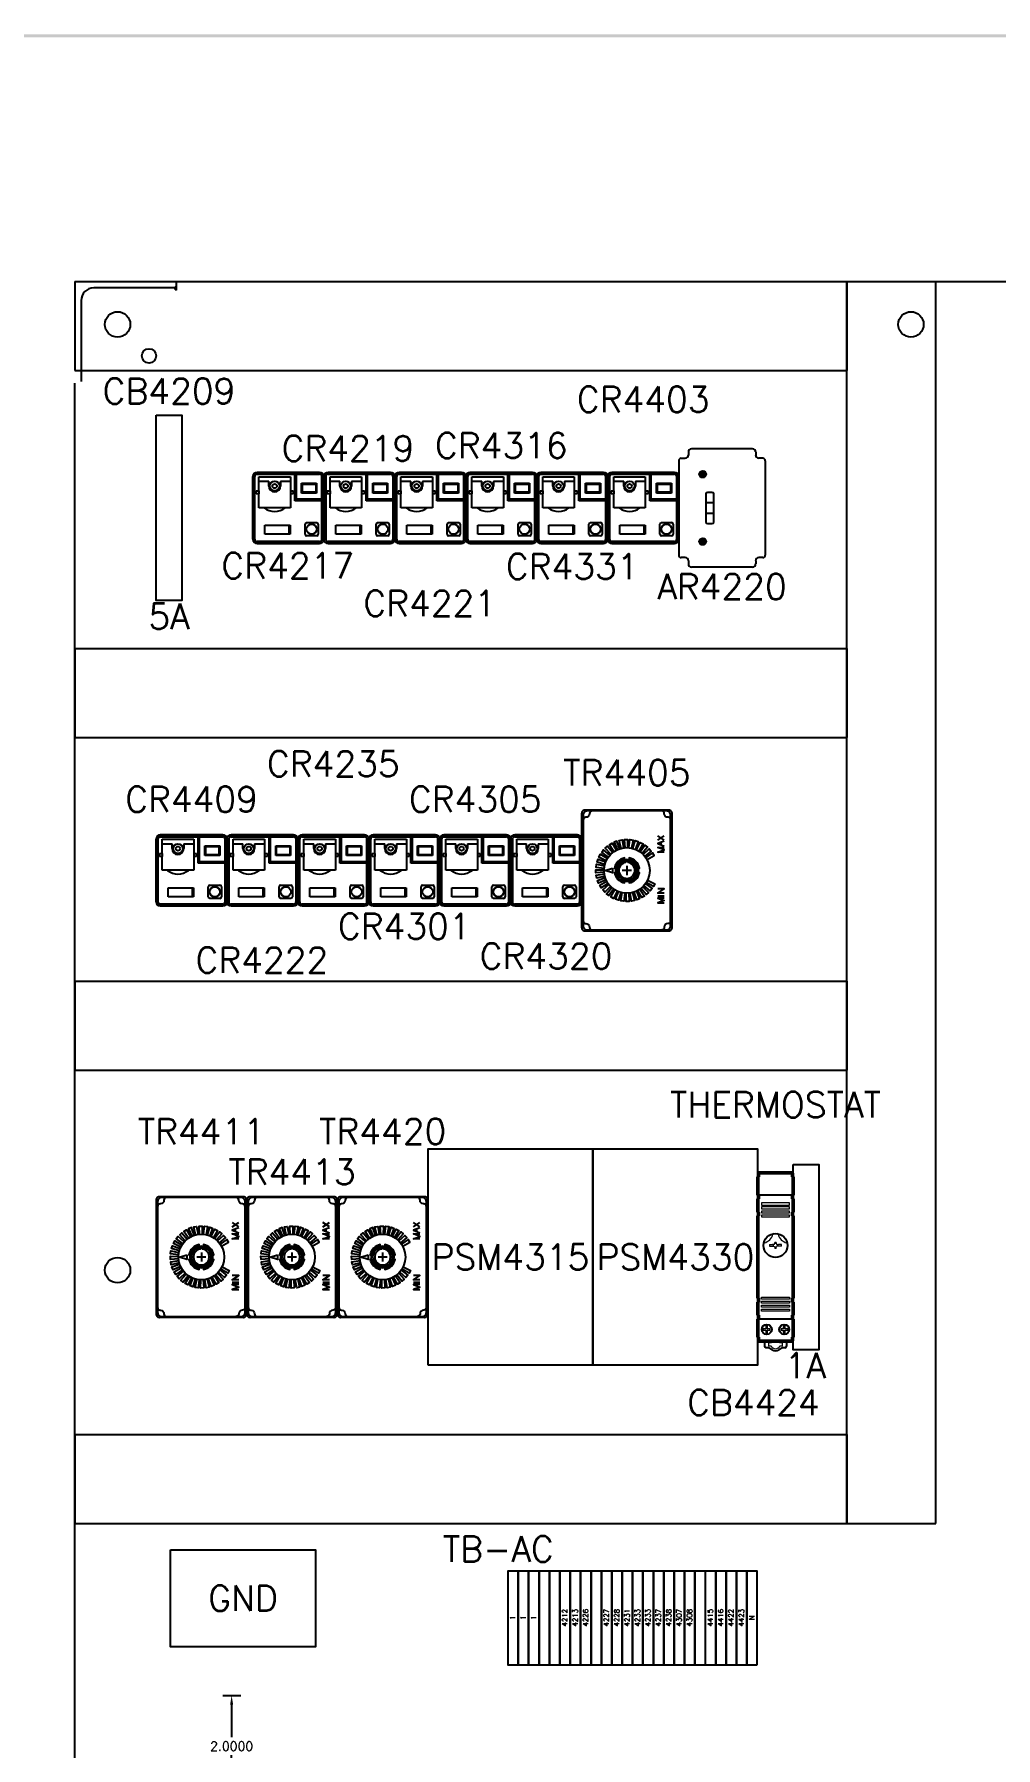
# Model space of a CAD drawing. Header units: inches. Extents: x 0 to 79.8, y 0 to 53.1.
# Drawn here: x 37.78 to 56.71, y 19.39 to 53.14 of the extents above; entities that cross this region are included whole.
import ezdxf
from ezdxf.enums import TextEntityAlignment as Align

# ---------------------------------------------------------------- set-up
doc = ezdxf.new("R2010")
doc.units = ezdxf.units.IN
doc.header["$MEASUREMENT"] = 0
doc.set_wipeout_variables(frame=1)
doc.linetypes.add('CENTER2', pattern=[1.125, 0.75, -0.125, 0.125, -0.125])
for name, color, linetype in [('CENTER2', 50, 'CENTER2'), ('CONTINUOUS1', 7, 'Continuous'), ('CONTINUOUS2', 254, 'Continuous'), ('DRAW', 7, 'Continuous'), ('PRTG', 130, 'Continuous'), ('PSYMS', 7, 'Continuous'), ('PTAG', 150, 'Continuous'), ('PWIRE', 84, 'Continuous'), ('TRMODEL1', 7, 'Continuous')]:
    doc.layers.add(name, color=color, linetype=linetype)
doc.styles.get("Standard").update_dxf_attribs({"font": 'romans.shx'})
doc.styles.add('WD', font='romans.shx')
doc.dimstyles.get("Standard").update_dxf_attribs({"dimtxt": 0.18, "dimasz": 0.18, "dimexe": 0.18, "dimexo": 0.0625, "dimgap": 0.09, "dimtad": 0, "dimtih": 1, "dimtoh": 1, "dimdec": 4, "dimzin": 0, "dimdsep": 46, "dimtxsty": 'Standard', "dimcen": 0.09, "dimadec": 0, "dimazin": 0, "dimtfac": 1, "dimtdec": 4, "dimtofl": 0, "dimtmove": 0, "dimatfit": 3, "dimfxl": 1, "dimtolj": 1, "dimtzin": 0, "dimarcsym": 0})

# ---------------------------------------------------------------- blocks, each defined once
blk = doc.blocks.new('S&L Title Block V2')
at = {"color": 2}
blk.add_trace([(0, 22.587), (0.025, 22.562), (33.9, 22.587), (33.875, 22.562)], dxfattribs=at)
for tag, height, p in [('TITLE#1', 0.15, (31.11, 1.739)), ('TITLE#2', 0.1, (31.129, 1.58))]:
    blk.add_attdef(tag, text='', height=height).set_placement(p, align=Align.CENTER)
for tag, p, height in [('DRAWNBY', (28.968, 0.735), 0.1), ('SCALE', (30.644, 0.731), 0.1), ('CHKBY', (28.975, 0.429), 0.1), ('DATE', (30.653, 0.449), 0.1), ('SH#', (32.993, 0.197), 0.125)]:
    blk.add_attdef(tag, p, '', height=height)
blk.add_attdef('JOB#', text='', height=0.125).set_placement((32.83, 0.195), align=Align.RIGHT)
at = {"flags": 9}
blk.add_attdef('WD_TB', (0, 0), '', height=0.1, dxfattribs=at)
blk = doc.blocks.new('SCE-42P36')
for p, q in [((5.728, 40.841), (4.138, 40.841)), ((5.763, 40.966), (5.763, 40.879)), ((5.763, 40.966), (34.701, 40.966)), ((5.763, 40.879), (5.763, 40.8)), ((3.888, 40.591), (3.888, 39.001)), ((5.741, 40.821), (5.737, 40.827)), ((3.763, 4.028), (3.763, 38.966))]:
    blk.add_line(p, q)
for points in [[(5.739, 40.852), (5.737, 40.85), (5.735, 40.848), (5.733, 40.847), (5.732, 40.845), (5.73, 40.843), (5.729, 40.842), (5.728, 40.841)], [(5.737, 40.827), (5.736, 40.829), (5.735, 40.832), (5.733, 40.834), (5.732, 40.836), (5.73, 40.837), (5.729, 40.839), (5.728, 40.841)], [(5.746, 40.859), (5.742, 40.855), (5.739, 40.852)], [(5.763, 40.879), (5.762, 40.877), (5.76, 40.875), (5.759, 40.873), (5.758, 40.872), (5.756, 40.87), (5.755, 40.868), (5.753, 40.867), (5.752, 40.865), (5.75, 40.864), (5.749, 40.862), (5.748, 40.861), (5.746, 40.859)], [(5.763, 40.8), (5.762, 40.8), (5.76, 40.801), (5.759, 40.802), (5.757, 40.803), (5.756, 40.804), (5.754, 40.805), (5.753, 40.806), (5.751, 40.807), (5.75, 40.808), (5.749, 40.81), (5.747, 40.812), (5.746, 40.813), (5.745, 40.815), (5.744, 40.817), (5.742, 40.819), (5.741, 40.821)]]:
    blk.add_lwpolyline(points)
for centre, radius in [((4.607, 40.122), 0.25), ((20.232, 40.122), 0.25), ((5.226, 39.503), 0.141), ((4.607, 21.497), 0.25)]:
    blk.add_circle(centre, radius)
blk.add_arc((4.138, 40.591), 0.25, 90, 180)
blk = doc.blocks.new('7T.81.0.000.2403')
at = {"color": 7, "linetype": 'Continuous', "lineweight": 50}
for p, q in [((-0.345, 3.423), (-0.345, 3.068)), ((-0.337, 3.423), (-0.345, 3.423)), ((-0.337, 3.443), (-0.337, 3.494)), ((-0.337, 3.443), (-0.337, 3.423)), ((0.329, 3.502), (-0.329, 3.502)), ((0.337, 3.443), (0.337, 3.494)), ((0.337, 3.443), (0.337, 3.423)), ((0.337, 3.423), (0.345, 3.423)), ((0.345, 3.068), (0.345, 3.423)), ((-0.337, 3.068), (-0.345, 3.068)), ((-0.337, 3.068), (-0.337, 3.061)), ((-0.337, 3.009), (-0.337, 3.061)), ((0.337, 3.068), (0.345, 3.068)), ((0.337, 3.068), (0.337, 3.061)), ((0.337, 3.009), (0.337, 3.061)), ((-0.345, 2.99), (-0.345, 2.733)), ((-0.337, 2.99), (-0.345, 2.99)), ((-0.337, 2.733), (-0.345, 2.733)), ((-0.337, 2.99), (-0.337, 3.009)), ((-0.337, 2.726), (-0.337, 2.733)), ((-0.337, 2.694), (-0.337, 2.726)), ((0.337, 2.99), (0.337, 3.009)), ((0.337, 2.99), (0.345, 2.99)), ((0.337, 2.733), (0.337, 2.726)), ((0.337, 2.733), (0.345, 2.733)), ((0.337, 2.694), (0.337, 2.726)), ((0.345, 2.733), (0.345, 2.99)), ((-0.345, 2.655), (-0.345, 1.039)), ((-0.345, 2.655), (-0.337, 2.655)), ((-0.337, 2.655), (-0.337, 2.694)), ((0.337, 2.694), (0.337, 2.655)), ((0.345, 2.655), (0.337, 2.655)), ((0.345, 1.039), (0.345, 2.655)), ((-0.345, 1.039), (-0.337, 1.039)), ((-0.337, 0.999), (-0.337, 1.039)), ((0.345, 1.039), (0.337, 1.039)), ((0.337, 1.039), (0.337, 0.999)), ((-0.345, 0.96), (-0.345, 0.704)), ((-0.337, 0.96), (-0.345, 0.96)), ((-0.337, 0.704), (-0.345, 0.704)), ((-0.337, 0.999), (-0.337, 0.968)), ((-0.337, 0.968), (-0.337, 0.96)), ((-0.337, 0.704), (-0.337, 0.684)), ((-0.337, 0.684), (-0.337, 0.633)), ((0.337, 0.999), (0.337, 0.968)), ((0.337, 0.96), (0.337, 0.968)), ((0.337, 0.96), (0.345, 0.96)), ((0.337, 0.704), (0.337, 0.684)), ((0.337, 0.704), (0.345, 0.704)), ((0.337, 0.684), (0.337, 0.633)), ((0.345, 0.704), (0.345, 0.96)), ((-0.345, 0.625), (-0.345, 0.27)), ((-0.337, 0.625), (-0.345, 0.625)), ((-0.337, 0.633), (-0.337, 0.625)), ((0.337, 0.625), (0.337, 0.633)), ((0.337, 0.625), (0.345, 0.625)), ((0.345, 0.27), (0.345, 0.625)), ((-0.337, 0.27), (-0.345, 0.27)), ((-0.337, 0.27), (-0.337, 0.25)), ((-0.337, 0.25), (-0.337, 0.199)), ((0.329, 0.191), (-0.329, 0.191)), ((0.337, 0.27), (0.337, 0.25)), ((0.337, 0.27), (0.345, 0.27)), ((0.337, 0.25), (0.337, 0.199))]:
    blk.add_line(p, q, dxfattribs=at)
at = {"color": 7, "linetype": 'Continuous', "lineweight": 25}
for p, q in [((0.329, 3.068), (-0.329, 3.068)), ((0.329, 0.625), (-0.329, 0.625)), ((-0.219, 0.191), (-0.219, 0.091)), ((-0.138, 0.059), (-0.187, 0.059)), ((-0.063, 0.017), (-0.138, 0.059)), ((0.139, 0.059), (0.063, 0.016)), ((0.187, 0.059), (0.139, 0.059)), ((0.219, 0.191), (0.219, 0.091))]:
    blk.add_line(p, q, dxfattribs=at)
at = {"color": 7, "linetype": 'Continuous', "lineweight": 9}
for p, q in [((-0.084, 0.158), (-0.138, 0.158)), ((-0.138, 0.158), (-0.138, 0.099)), ((-0.138, 0.099), (-0.084, 0.099)), ((0.138, 0.158), (0.084, 0.158)), ((0.084, 0.099), (0.138, 0.099)), ((0.138, 0.099), (0.138, 0.158))]:
    blk.add_line(p, q, dxfattribs=at)
at = {"color": 7, "linetype": 'Continuous', "lineweight": 25}
for centre in [(-0.172, 0.42), (0.172, 0.42)]:
    blk.add_circle(centre, 0.0985, dxfattribs=at)
at = {"color": 7, "linetype": 'Continuous', "lineweight": 50}
for centre, start, end in [((-0.329, 3.494), 90, 180), ((0.329, 3.494), 0, 90), ((-0.329, 0.199), 180, 270), ((0.329, 0.199), 270, 0)]:
    blk.add_arc(centre, 0.00788, start, end, dxfattribs=at)
at = {"color": 7, "linetype": 'Continuous', "lineweight": 25}
for centre, radius, start, end in [((-0.329, 3.061), 0.00788, 90, 180), ((0.329, 3.061), 0.00788, 0, 90), ((-0.329, 0.633), 0.00788, 180, 270), ((0.329, 0.633), 0.00788, 270, 0), ((-0.187, 0.091), 0.0315, 180, 270), ((0, 0.128), 0.128, 240.3782, 299.2932), ((0.187, 0.091), 0.0315, 270, 0)]:
    blk.add_arc(centre, radius, start, end, dxfattribs=at)
at = {"color": 7, "linetype": 'Continuous', "lineweight": 9}
for start, end in [(134.6741, 160.5288), (199.4712, 340.5288), (19.4712, 45.3259)]:
    blk.add_arc((0, 0.128), 0.0887, start, end, dxfattribs=at)
at = {"layer": 'DRAW', "color": 7, "linetype": 'Continuous', "lineweight": 9}
for p, q in [((0.278, 2.911), (-0.278, 2.911)), ((-0.278, 2.911), (-0.278, 2.871)), ((-0.278, 2.871), (0.278, 2.871)), ((0.278, 2.832), (-0.278, 2.832)), ((-0.278, 2.832), (-0.278, 2.793)), ((-0.278, 2.793), (0.278, 2.793)), ((0.278, 2.753), (-0.278, 2.753)), ((-0.278, 2.753), (-0.278, 2.714)), ((-0.278, 2.714), (0.278, 2.714)), ((0.278, 2.871), (0.278, 2.911)), ((0.278, 2.793), (0.278, 2.832)), ((0.278, 2.714), (0.278, 2.753)), ((0.278, 2.674), (-0.278, 2.674)), ((-0.278, 2.674), (-0.278, 2.635)), ((-0.278, 2.635), (0.278, 2.635)), ((0.278, 2.635), (0.278, 2.674)), ((-0.118, 2.091), (-0.118, 2.059)), ((-0.118, 2.091), (-0.057, 2.091)), ((-0.118, 2.059), (-0.057, 2.059)), ((-0.019, 2.094), (-0.057, 2.091)), ((-0.057, 2.059), (-0.019, 2.056)), ((-0.047, 2.092), (-0.047, 2.059)), ((-0.038, 2.058), (-0.037, 2.058)), ((-0.019, 2.094), (-0.016, 2.134)), ((-0.019, 2.056), (-0.016, 2.016)), ((0.018, 2.113), (-0.018, 2.113)), ((0.018, 2.038), (-0.018, 2.038)), ((0.016, 2.134), (-0.016, 2.134)), ((0.016, 2.134), (0.019, 2.094)), ((0.016, 2.016), (0.019, 2.056)), ((0.019, 2.094), (0.057, 2.091)), ((0.057, 2.059), (0.019, 2.056)), ((0.038, 2.058), (0.037, 2.058)), ((0.047, 2.059), (0.047, 2.092)), ((0.118, 2.091), (0.057, 2.091)), ((0.118, 2.059), (0.057, 2.059)), ((0.118, 2.059), (0.118, 2.091)), ((0.016, 2.016), (-0.016, 2.016)), ((-0.278, 1.019), (-0.278, 1.058)), ((-0.278, 1.058), (0.278, 1.058)), ((0.278, 1.019), (-0.278, 1.019)), ((0.278, 1.058), (0.278, 1.019)), ((-0.278, 0.94), (-0.278, 0.979)), ((-0.278, 0.979), (0.278, 0.979)), ((0.278, 0.94), (-0.278, 0.94)), ((-0.278, 0.861), (-0.278, 0.901)), ((-0.278, 0.901), (0.278, 0.901)), ((0.278, 0.861), (-0.278, 0.861)), ((-0.278, 0.782), (-0.278, 0.822)), ((-0.278, 0.822), (0.278, 0.822)), ((0.278, 0.782), (-0.278, 0.782)), ((0.278, 0.979), (0.278, 0.94)), ((0.278, 0.901), (0.278, 0.861)), ((0.278, 0.822), (0.278, 0.782)), ((-0.234, 0.432), (-0.234, 0.408)), ((-0.188, 0.432), (-0.234, 0.432)), ((-0.234, 0.408), (-0.188, 0.408)), ((-0.188, 0.509), (-0.188, 0.497)), ((-0.188, 0.497), (-0.188, 0.432)), ((-0.184, 0.432), (-0.188, 0.432)), ((-0.188, 0.408), (-0.188, 0.343)), ((-0.184, 0.408), (-0.188, 0.408)), ((-0.188, 0.33), (-0.188, 0.343)), ((-0.161, 0.481), (-0.184, 0.481)), ((-0.184, 0.432), (-0.184, 0.481)), ((-0.184, 0.359), (-0.184, 0.408)), ((-0.184, 0.359), (-0.161, 0.359)), ((-0.161, 0.432), (-0.161, 0.481)), ((-0.157, 0.432), (-0.161, 0.432)), ((-0.161, 0.359), (-0.161, 0.408)), ((-0.157, 0.408), (-0.161, 0.408)), ((-0.157, 0.509), (-0.157, 0.497)), ((-0.157, 0.432), (-0.157, 0.497)), ((-0.111, 0.432), (-0.157, 0.432)), ((-0.157, 0.343), (-0.157, 0.408)), ((-0.157, 0.408), (-0.111, 0.408)), ((-0.157, 0.33), (-0.157, 0.343)), ((-0.111, 0.408), (-0.111, 0.432)), ((0.111, 0.432), (0.111, 0.408)), ((0.157, 0.432), (0.111, 0.432)), ((0.111, 0.408), (0.157, 0.408)), ((0.157, 0.509), (0.157, 0.497)), ((0.157, 0.497), (0.157, 0.432)), ((0.161, 0.432), (0.157, 0.432)), ((0.157, 0.408), (0.157, 0.343)), ((0.161, 0.408), (0.157, 0.408)), ((0.157, 0.33), (0.157, 0.343)), ((0.184, 0.481), (0.161, 0.481)), ((0.161, 0.432), (0.161, 0.481)), ((0.161, 0.359), (0.161, 0.408)), ((0.161, 0.359), (0.184, 0.359)), ((0.184, 0.432), (0.184, 0.481)), ((0.188, 0.432), (0.184, 0.432)), ((0.184, 0.359), (0.184, 0.408)), ((0.188, 0.408), (0.184, 0.408)), ((0.188, 0.509), (0.188, 0.497)), ((0.188, 0.432), (0.188, 0.497)), ((0.234, 0.432), (0.188, 0.432)), ((0.188, 0.343), (0.188, 0.408)), ((0.188, 0.408), (0.234, 0.408)), ((0.188, 0.33), (0.188, 0.343)), ((0.234, 0.408), (0.234, 0.432))]:
    blk.add_line(p, q, dxfattribs=at)
at = {"layer": 'DRAW', "color": 7, "linetype": 'Continuous', "lineweight": 25}
blk.add_circle((0, 2.075), 0.236, dxfattribs=at)
at = {"layer": 'DRAW', "color": 7, "linetype": 'Continuous', "lineweight": 9}
for centre, radius, start, end in [((-0.215, 2.106), 0.0197, 104.4898, 171.8699), ((-0.279, 2.354), 0.236, 284.4898, 345.5102), ((-0.031, 2.29), 0.0197, 98.1301, 165.5102), ((0.031, 2.29), 0.0197, 14.4898, 81.8699), ((0.279, 2.354), 0.236, 194.4898, 255.5102), ((0.215, 2.106), 0.0197, 8.1301, 75.5102), ((-0.172, 0.42), 0.0907, 100.0154, 259.9846), ((-0.172, 0.42), 0.0907, 79.9846, 100.0154), ((-0.172, 0.42), 0.0907, 0, 79.9846), ((-0.172, 0.42), 0.0907, 280.0154, 0), ((0.172, 0.42), 0.0907, 100.0154, 259.9846), ((0.172, 0.42), 0.0907, 79.9846, 100.0154), ((0.172, 0.42), 0.0907, 0, 79.9846), ((0.172, 0.42), 0.0907, 280.0154, 0), ((-0.172, 0.42), 0.0907, 259.9846, 280.0154), ((0.172, 0.42), 0.0907, 259.9846, 280.0154)]:
    blk.add_arc(centre, radius, start, end, dxfattribs=at)
blk = doc.blocks.new('750XBXRM4L-120A')
at = {"layer": 'TRMODEL1', "color": 7, "linetype": 'Continuous'}
for p, q in [((1.315, 1.398), (0.083, 1.398)), ((0.083, 1.397), (1.315, 1.397)), ((1.315, 1.397), (0.083, 1.397)), ((1.315, 1.362), (0.083, 1.362)), ((0.083, 1.362), (1.315, 1.362)), ((0.083, 1.361), (0.83, 1.361)), ((0.83, 0.84), (0.83, 1.361)), ((0.83, 1.361), (0.859, 1.361)), ((0.859, 0.869), (0.859, 1.361)), ((0.859, 1.361), (1.315, 1.361)), ((0, 1.315), (0, 0.083)), ((0.001, 1.315), (0.001, 0.083)), ((0.001, 0.083), (0.001, 1.315)), ((0.036, 0.083), (0.036, 1.315)), ((0.036, 1.315), (0.036, 0.083)), ((0.038, 0.083), (0.038, 1.315)), ((0.065, 1.032), (0.121, 1.032)), ((0.065, 0.974), (0.065, 1.032)), ((0.121, 1.032), (0.121, 1.313)), ((0.121, 1.313), (0.741, 1.313)), ((0.121, 1.223), (0.316, 1.223)), ((0.121, 1.032), (0.121, 0.974)), ((0.316, 1.129), (0.316, 1.223)), ((0.546, 1.223), (0.741, 1.223)), ((0.546, 1.223), (0.546, 1.129)), ((0.741, 1.313), (0.741, 1.032)), ((0.741, 1.032), (0.741, 0.974)), ((0.741, 1.032), (0.797, 1.032)), ((0.797, 1.032), (0.797, 0.974)), ((0.962, 1.186), (1.256, 1.186)), ((0.979, 1.169), (0.962, 1.186)), ((0.962, 0.992), (0.962, 1.186)), ((0.979, 1.169), (1.239, 1.169)), ((0.979, 1.009), (0.979, 1.169)), ((1.239, 1.169), (1.256, 1.186)), ((1.239, 1.169), (1.239, 1.009)), ((1.256, 1.186), (1.256, 0.992)), ((1.361, 1.315), (1.361, 0.869)), ((1.362, 1.315), (1.362, 0.083)), ((1.362, 0.083), (1.362, 1.315)), ((1.397, 1.315), (1.397, 0.083)), ((1.397, 0.083), (1.397, 1.315)), ((1.398, 0.083), (1.398, 1.315)), ((0.121, 0.974), (0.065, 0.974)), ((0.121, 0.703), (0.121, 0.974)), ((0.226, 0.703), (0.121, 0.703)), ((0.636, 0.703), (0.226, 0.703)), ((0.226, 0.701), (0.226, 0.703)), ((0.741, 0.703), (0.636, 0.703)), ((0.636, 0.703), (0.636, 0.701)), ((0.741, 0.974), (0.741, 0.703)), ((0.797, 0.974), (0.741, 0.974)), ((0.859, 0.869), (0.83, 0.84)), ((1.361, 0.84), (0.83, 0.84)), ((1.361, 0.869), (0.859, 0.869)), ((0.979, 1.009), (0.962, 0.992)), ((1.256, 0.992), (0.962, 0.992)), ((1.239, 1.009), (0.979, 1.009)), ((1.239, 1.009), (1.256, 0.992)), ((1.361, 0.869), (1.361, 0.84)), ((1.361, 0.84), (1.361, 0.083)), ((0.236, 0.179), (0.236, 0.359)), ((0.236, 0.359), (0.736, 0.359)), ((0.716, 0.179), (0.716, 0.359)), ((0.736, 0.359), (0.736, 0.179)), ((1.029, 0.179), (1.029, 0.379)), ((1.059, 0.409), (1.259, 0.409)), ((1.289, 0.379), (1.289, 0.179)), ((1.315, 0.038), (0.083, 0.038)), ((1.315, 0.036), (0.083, 0.036)), ((0.083, 0.036), (1.315, 0.036)), ((0.083, 0.001), (1.315, 0.001)), ((1.315, 0.001), (0.083, 0.001)), ((0.083, 0), (1.315, 0)), ((0.736, 0.179), (0.236, 0.179)), ((1.259, 0.149), (1.059, 0.149))]:
    blk.add_line(p, q, dxfattribs=at)
for centre, radius in [((0.431, 1.129), 0.095), ((0.431, 1.129), 0.0435), ((1.159, 0.279), 0.1)]:
    blk.add_circle(centre, radius, dxfattribs=at)
for centre, radius, start, end in [((0.083, 1.315), 0.0831, 90, 180), ((0.083, 1.315), 0.0818, 90, 180), ((0.083, 1.315), 0.0816, 90, 180), ((0.083, 1.315), 0.0473, 90, 180), ((0.083, 1.315), 0.0472, 90, 180), ((0.083, 1.315), 0.0456, 90, 180), ((1.315, 1.315), 0.0831, 0, 90), ((1.315, 1.315), 0.0818, 0, 90), ((1.315, 1.315), 0.0816, 0, 90), ((1.315, 1.315), 0.0473, 0, 90), ((1.315, 1.315), 0.0472, 0, 90), ((1.315, 1.315), 0.0463, 0, 90), ((0.431, 1.129), 0.115, 180, 0), ((0.431, 0.959), 0.33, 231.5953, 308.4047), ((1.059, 0.379), 0.03, 90, 180), ((1.259, 0.379), 0.03, 0, 90), ((0.083, 0.083), 0.0831, 180, 270), ((0.083, 0.083), 0.0816, 180, 270), ((0.083, 0.083), 0.0818, 180, 270), ((0.083, 0.083), 0.0473, 180, 270), ((0.083, 0.083), 0.0472, 180, 270), ((0.083, 0.083), 0.0456, 180, 270), ((1.059, 0.179), 0.03, 180, 270), ((1.259, 0.179), 0.03, 270, 360), ((1.315, 0.083), 0.0456, 270, 360), ((1.315, 0.083), 0.0831, 270, 360), ((1.315, 0.083), 0.0816, 270, 360), ((1.315, 0.083), 0.0818, 270, 360), ((1.315, 0.083), 0.0473, 270, 360), ((1.315, 0.083), 0.0472, 270, 360)]:
    blk.add_arc(centre, radius, start, end, dxfattribs=at)
blk = doc.blocks.new('750XCXRM4L-120A')
at = {"layer": 'TRMODEL1', "color": 7, "linetype": 'Continuous'}
for p, q in [((1.315, 1.398), (0.083, 1.398)), ((0.083, 1.397), (1.315, 1.397)), ((1.315, 1.397), (0.083, 1.397)), ((1.315, 1.362), (0.083, 1.362)), ((0.083, 1.362), (1.315, 1.362)), ((0.083, 1.361), (0.83, 1.361)), ((0.83, 0.84), (0.83, 1.361)), ((0.83, 1.361), (0.859, 1.361)), ((0.859, 0.869), (0.859, 1.361)), ((0.859, 1.361), (1.315, 1.361)), ((0, 1.315), (0, 0.083)), ((0.001, 1.315), (0.001, 0.083)), ((0.001, 0.083), (0.001, 1.315)), ((0.036, 0.083), (0.036, 1.315)), ((0.036, 1.315), (0.036, 0.083)), ((0.038, 0.083), (0.038, 1.315)), ((0.065, 1.032), (0.121, 1.032)), ((0.065, 0.974), (0.065, 1.032)), ((0.121, 1.032), (0.121, 1.313)), ((0.121, 1.313), (0.741, 1.313)), ((0.121, 1.223), (0.316, 1.223)), ((0.121, 1.032), (0.121, 0.974)), ((0.316, 1.129), (0.316, 1.223)), ((0.546, 1.223), (0.741, 1.223)), ((0.546, 1.223), (0.546, 1.129)), ((0.741, 1.313), (0.741, 1.032)), ((0.741, 1.032), (0.741, 0.974)), ((0.741, 1.032), (0.797, 1.032)), ((0.797, 1.032), (0.797, 0.974)), ((0.962, 1.186), (1.256, 1.186)), ((0.979, 1.169), (0.962, 1.186)), ((0.962, 0.992), (0.962, 1.186)), ((0.979, 1.169), (1.239, 1.169)), ((0.979, 1.009), (0.979, 1.169)), ((1.239, 1.169), (1.256, 1.186)), ((1.239, 1.169), (1.239, 1.009)), ((1.256, 1.186), (1.256, 0.992)), ((1.361, 1.315), (1.361, 0.869)), ((1.362, 1.315), (1.362, 0.083)), ((1.362, 0.083), (1.362, 1.315)), ((1.397, 1.315), (1.397, 0.083)), ((1.397, 0.083), (1.397, 1.315)), ((1.398, 0.083), (1.398, 1.315)), ((0.121, 0.974), (0.065, 0.974)), ((0.121, 0.703), (0.121, 0.974)), ((0.226, 0.703), (0.121, 0.703)), ((0.636, 0.703), (0.226, 0.703)), ((0.226, 0.701), (0.226, 0.703)), ((0.741, 0.703), (0.636, 0.703)), ((0.636, 0.703), (0.636, 0.701)), ((0.741, 0.974), (0.741, 0.703)), ((0.797, 0.974), (0.741, 0.974)), ((0.859, 0.869), (0.83, 0.84)), ((1.361, 0.84), (0.83, 0.84)), ((1.361, 0.869), (0.859, 0.869)), ((0.979, 1.009), (0.962, 0.992)), ((1.256, 0.992), (0.962, 0.992)), ((1.239, 1.009), (0.979, 1.009)), ((1.239, 1.009), (1.256, 0.992)), ((1.361, 0.869), (1.361, 0.84)), ((1.361, 0.84), (1.361, 0.083)), ((0.236, 0.179), (0.236, 0.359)), ((0.236, 0.359), (0.736, 0.359)), ((0.716, 0.179), (0.716, 0.359)), ((0.736, 0.359), (0.736, 0.179)), ((1.029, 0.179), (1.029, 0.379)), ((1.059, 0.409), (1.259, 0.409)), ((1.289, 0.379), (1.289, 0.179)), ((1.315, 0.038), (0.083, 0.038)), ((1.315, 0.036), (0.083, 0.036)), ((0.083, 0.036), (1.315, 0.036)), ((0.083, 0.001), (1.315, 0.001)), ((1.315, 0.001), (0.083, 0.001)), ((0.083, 0), (1.315, 0)), ((0.736, 0.179), (0.236, 0.179)), ((1.259, 0.149), (1.059, 0.149))]:
    blk.add_line(p, q, dxfattribs=at)
for centre, radius in [((0.431, 1.129), 0.095), ((0.431, 1.129), 0.0435), ((1.159, 0.279), 0.1)]:
    blk.add_circle(centre, radius, dxfattribs=at)
for centre, radius, start, end in [((0.083, 1.315), 0.0831, 90, 180), ((0.083, 1.315), 0.0818, 90, 180), ((0.083, 1.315), 0.0816, 90, 180), ((0.083, 1.315), 0.0473, 90, 180), ((0.083, 1.315), 0.0472, 90, 180), ((0.083, 1.315), 0.0456, 90, 180), ((1.315, 1.315), 0.0831, 0, 90), ((1.315, 1.315), 0.0818, 0, 90), ((1.315, 1.315), 0.0816, 0, 90), ((1.315, 1.315), 0.0473, 0, 90), ((1.315, 1.315), 0.0472, 0, 90), ((1.315, 1.315), 0.0463, 0, 90), ((0.431, 1.129), 0.115, 180, 0), ((0.431, 0.959), 0.33, 231.5953, 308.4047), ((1.059, 0.379), 0.03, 90, 180), ((1.259, 0.379), 0.03, 0, 90), ((0.083, 0.083), 0.0831, 180, 270), ((0.083, 0.083), 0.0816, 180, 270), ((0.083, 0.083), 0.0818, 180, 270), ((0.083, 0.083), 0.0473, 180, 270), ((0.083, 0.083), 0.0472, 180, 270), ((0.083, 0.083), 0.0456, 180, 270), ((1.059, 0.179), 0.03, 180, 270), ((1.259, 0.179), 0.03, 270, 360), ((1.315, 0.083), 0.0456, 270, 360), ((1.315, 0.083), 0.0831, 270, 360), ((1.315, 0.083), 0.0816, 270, 360), ((1.315, 0.083), 0.0818, 270, 360), ((1.315, 0.083), 0.0473, 270, 360), ((1.315, 0.083), 0.0472, 270, 360)]:
    blk.add_arc(centre, radius, start, end, dxfattribs=at)
blk = doc.blocks.new('9050JCK11V20')
at = {"layer": 'CENTER2'}
for points in [[(1.278, 0.893), (1.098, 0.893)], [(1.188, 0.803), (1.188, 0.983)]]:
    blk.add_lwpolyline(points, dxfattribs=at)
at = {"layer": 'CONTINUOUS1'}
for points in [[(0.192, 1.754, 0.414214), (0.142, 1.704), (0.142, 1.699, -0.414214), (0.072, 1.629), (0.067, 1.629, 0.414214), (0.017, 1.579)], [(2.36, 1.579, 0.414214), (2.31, 1.629), (2.305, 1.629, -0.414214), (2.235, 1.699), (2.235, 1.704, 0.414214), (2.185, 1.754)], [(1.143, 1.108), (1.143, 1.138, 0.311755), (0.943, 0.938), (0.973, 0.938)], [(1.404, 0.938), (1.434, 0.938, 0.311755), (1.233, 1.138), (1.233, 1.108)], [(0.973, 0.848), (0.943, 0.848, 0.311755), (1.143, 0.647), (1.143, 0.677)], [(1.233, 0.677), (1.233, 0.647, 0.311755), (1.434, 0.848), (1.404, 0.848)], [(0.192, 0.031, -0.414214), (0.142, 0.081), (0.142, 0.086, 0.414214), (0.072, 0.156), (0.067, 0.156, -0.414214), (0.017, 0.206)], [(2.185, 0.031, 0.414214), (2.235, 0.081), (2.235, 0.086, -0.414214), (2.305, 0.156), (2.31, 0.156, 0.414214), (2.36, 0.206)]]:
    blk.add_lwpolyline(points, format="xyb", dxfattribs=at)
blk.add_lwpolyline([(0.017, 1.674), (0.017, 0.111, 0.414214), (0.097, 0.031), (2.28, 0.031, 0.414214), (2.36, 0.111), (2.36, 1.674, 0.414214), (2.28, 1.754), (0.097, 1.754, 0.414214)], format="xyb", close=True, dxfattribs=at)
for points in [[(0.872, 1.213), (0.762, 1.33), (0.807, 1.369), (0.91, 1.246)], [(0.933, 1.263), (0.844, 1.397), (0.896, 1.428), (0.975, 1.289)], [(1.001, 1.301), (0.937, 1.449), (0.993, 1.471), (1.047, 1.32)], [(1.075, 1.328), (1.038, 1.484), (1.096, 1.496), (1.123, 1.338)], [(1.152, 1.341), (1.143, 1.501), (1.203, 1.503), (1.202, 1.342)], [(1.23, 1.341), (1.249, 1.5), (1.309, 1.491), (1.28, 1.333)], [(1.308, 1.326), (1.354, 1.48), (1.411, 1.461), (1.355, 1.311)], [(1.381, 1.299), (1.453, 1.443), (1.506, 1.414), (1.425, 1.275)], [(1.488, 1.229), (1.592, 1.351), (1.545, 1.388), (1.449, 1.26)], [(0.74, 0.934), (0.581, 0.953), (0.59, 1.013), (0.748, 0.984)], [(0.755, 1.012), (0.601, 1.058), (0.62, 1.115), (0.77, 1.059)], [(0.782, 1.085), (0.638, 1.157), (0.667, 1.21), (0.806, 1.129)], [(0.821, 1.153), (0.693, 1.249), (0.73, 1.296), (0.852, 1.192)], [(1.509, 1.209), (1.626, 1.319), (1.665, 1.274), (1.542, 1.171)], [(1.559, 1.148), (1.693, 1.237), (1.724, 1.185), (1.585, 1.106)], [(1.616, 1.034), (1.767, 1.088), (1.745, 1.144), (1.597, 1.08)], [(1.624, 1.006), (1.78, 1.043), (1.792, 0.985), (1.634, 0.958)], [(0.74, 0.856), (0.58, 0.847), (0.578, 0.907), (0.739, 0.906)], [(0.753, 0.779), (0.597, 0.742), (0.585, 0.8), (0.743, 0.827)], [(0.78, 0.705), (0.632, 0.641), (0.61, 0.697), (0.761, 0.751)], [(0.818, 0.637), (0.684, 0.548), (0.653, 0.6), (0.792, 0.679)], [(1.595, 0.7), (1.739, 0.628), (1.71, 0.575), (1.571, 0.656)], [(1.622, 0.773), (1.776, 0.727), (1.757, 0.67), (1.607, 0.726)], [(1.637, 0.851), (1.796, 0.832), (1.787, 0.772), (1.629, 0.801)], [(1.637, 0.929), (1.797, 0.938), (1.799, 0.878), (1.638, 0.879)], [(0.868, 0.576), (0.751, 0.466), (0.712, 0.511), (0.835, 0.614)], [(0.928, 0.525), (0.832, 0.397), (0.785, 0.434), (0.889, 0.556)], [(0.996, 0.486), (0.924, 0.342), (0.871, 0.371), (0.952, 0.51)], [(1.402, 0.496), (1.481, 0.357), (1.533, 0.388), (1.444, 0.522)], [(1.505, 0.572), (1.615, 0.455), (1.57, 0.416), (1.467, 0.539)], [(1.556, 0.632), (1.684, 0.536), (1.647, 0.489), (1.525, 0.593)], [(0.645, 0.157), (0.645, 0.283), (0.596, 0.157), (0.548, 0.283), (0.548, 0.157)], [(0.691, 0.283), (0.691, 0.157)], [(0.74, 0.157), (0.74, 0.283), (0.824, 0.157), (0.824, 0.283)], [(1.546, 0.157), (1.546, 0.283), (1.594, 0.157), (1.642, 0.283), (1.642, 0.157)], [(1.764, 0.157), (1.716, 0.283), (1.667, 0.157)], [(1.691, 0.218), (1.741, 0.218)], [(1.786, 0.283), (1.87, 0.157)], [(1.786, 0.157), (1.87, 0.282)]]:
    blk.add_lwpolyline(points, dxfattribs=at)
blk.add_lwpolyline([(1.233, 1.179), (1.143, 1.179), (1.188, 1.321)], close=True, dxfattribs=at)
for radius in [0.45, 0.22, 0.19]:
    blk.add_circle((1.188, 0.893), radius, dxfattribs=at)
at = {"layer": 'CONTINUOUS2'}
for points in [[(2.311, 0, 0.454637), (2.376, 0.08), (2.376, 1.705, 0.454637), (2.311, 1.785), (0.066, 1.785, 0.454637), (0.001, 1.705), (0.001, 0.08, 0.454637), (0.066, 0)], [(1.343, 0.868), (1.391, 0.868), (1.391, 0.918), (1.343, 0.918, 12.419481)]]:
    blk.add_lwpolyline(points, format="xyb", close=True, dxfattribs=at)
blk = doc.blocks.new('9926251015')
blk.add_lwpolyline([(-0.011, 0.925), (0.499, 0.925), (0.499, -2.725), (-0.011, -2.725)], close=True)
blk = doc.blocks.new('*D111')
at = {"color": 0, "lineweight": -2, "transparency": 16777216}
for p, q in [((41.491, 20.425), (41.843, 20.425)), ((41.663, 20.245), (41.663, 19.605)), ((41.663, 18.605), (41.663, 19.245)), ((41.491, 18.425), (41.843, 18.425))]:
    blk.add_line(p, q, dxfattribs=at)
at = {"color": 0, "transparency": 16777216}
for points in [[(41.633, 20.245), (41.693, 20.245), (41.663, 20.425)], [(41.633, 18.605), (41.693, 18.605), (41.663, 18.425)]]:
    blk.add_solid(points, dxfattribs=at)
at = {"layer": 'Defpoints', "color": 0, "transparency": 16777216}
for p in [(41.428, 20.425), (41.663, 20.425), (41.428, 18.425)]:
    blk.add_point(p, dxfattribs=at)
at = {"color": 0, "transparency": 16777216, "insert": (41.663, 19.425), "char_height": 0.18, "attachment_point": 5}
blk.add_mtext('\\A1;2.0000', dxfattribs=at)
blk = doc.blocks.new('VDIN49BD')
for p, q in [((-0.875, 0), (-0.875, 24.45491)), ((-0.875, 24.45491), (0.875, 24.45491)), ((0.875, 0), (0.875, 24.45491)), ((-0.875, 0), (0.875, 0))]:
    blk.add_line(p, q)
blk = doc.blocks.new('HDIN49E4')
for p, q in [((0, 0.875), (15.20656, 0.875)), ((0, 0.875), (0, -0.875)), ((15.20656, 0.875), (15.20656, -0.875)), ((0, -0.875), (15.20656, -0.875))]:
    blk.add_line(p, q)
blk = doc.blocks.new('ARP120A5R')
for points in [[(0.406, 1.828, 1), (0.54, 1.828, 1)], [(0.406, 0.502, 1), (0.54, 0.502, 1)]]:
    blk.add_hatch(color=256).paths.add_polyline_path(points)
for p, q in [((0, 2.092), (0, 0.237)), ((0.05, 2.142), (0.128, 2.142)), ((0.191, 2.267), (0.191, 2.205)), ((1.453, 2.33), (0.253, 2.33)), ((1.516, 2.267), (1.516, 2.205)), ((1.656, 2.142), (1.578, 2.142)), ((1.706, 2.092), (1.706, 0.237)), ((0.544, 1.057), (0.544, 1.272)), ((0.544, 1.272), (0.686, 1.272)), ((0.686, 1.057), (0.544, 1.057)), ((0.686, 1.272), (0.686, 1.057)), ((0.128, 0.188), (0.05, 0.188)), ((0.191, 0.125), (0.191, 0.062)), ((1.453, 0), (0.253, 0)), ((1.516, 0.125), (1.516, 0.062)), ((1.656, 0.188), (1.578, 0.188))]:
    blk.add_line(p, q)
for points in [[(0.534, 1.439), (0.534, 0.889)], [(0.661, 1.47), (0.565, 1.47)], [(0.692, 0.889), (0.692, 1.439)], [(0.692, 0.889), (0.692, 1.439)], [(0.692, 0.889), (0.692, 1.439)], [(0.565, 0.858), (0.661, 0.858)]]:
    blk.add_lwpolyline(points)
for centre in [(0.473, 1.828), (0.473, 1.828), (0.473, 0.502)]:
    blk.add_circle(centre, 0.067)
for centre, radius, start, end in [((0.05, 2.092), 0.05, 90, 180), ((0.128, 2.205), 0.0625, 270, 0), ((0.253, 2.267), 0.0625, 90, 180), ((1.453, 2.267), 0.0625, 0, 90), ((1.578, 2.205), 0.0625, 180, 270), ((1.656, 2.092), 0.05, 0, 90), ((0.565, 1.439), 0.031, 90, 180), ((0.661, 1.439), 0.031, 0, 90), ((0.565, 0.889), 0.031, 180, 270), ((0.661, 0.889), 0.031, 270, 0), ((0.05, 0.237), 0.05, 180, 270), ((0.128, 0.125), 0.0625, 0, 90), ((0.253, 0.062), 0.0625, 180, 270), ((1.453, 0.062), 0.0625, 270, 0), ((1.578, 0.125), 0.0625, 89.9322, 180), ((1.656, 0.237), 0.05, 270, 0)]:
    blk.add_arc(centre, radius, start, end)
at = {"linetype": 'Continuous'}
for points in [[(0.426, 1.781), (0.406, 1.828), (0.426, 1.875)], [(0.473, 1.761), (0.426, 1.875), (0.473, 1.895)], [(0.426, 1.781), (0.426, 1.875), (0.473, 1.761)], [(0.473, 1.761), (0.473, 1.895), (0.52, 1.781)], [(0.52, 1.781), (0.473, 1.895), (0.52, 1.875)], [(0.52, 1.781), (0.52, 1.875), (0.54, 1.828)]]:
    blk.add_solid(points, dxfattribs=at)
blk = doc.blocks.new('1500GL1S9OCX')
blk.add_lwpolyline([(0, 0), (3.25, 0), (3.25, 4.25), (0, 4.25)], close=True)
blk = doc.blocks.new('UT2_5')
at = {"style": 'WD', "flags": 1}
for tag, height, p in [('INST', 0.125, (0, 0.384)), ('LOC', 0.125, (0, 0.207)), ('WDBLKNAM', 0.05, (0.022, -0.443)), ('ASSYCODE', 0.05, (0.022, -0.602)), ('FP', 0.05, (0.022, -0.515)), ('FPT', 0.05, (0.163, -0.515))]:
    blk.add_attdef(tag, text='', height=height, dxfattribs=at).set_placement(p, align=Align.CENTER)
blk.add_wipeout([(-0.923, 0), (0.923, 0), (0.923, -0.205), (-0.923, -0.205)])
blk.add_wipeout([(-0.923, 0), (0.923, 0), (0.923, -0.205), (-0.923, -0.205)])
blk.add_lwpolyline([(-0.923, -0.205), (0.923, -0.205), (0.923, 0), (-0.923, 0)], close=True)
for tag, height, p in [('P_TAGSTRIP', 0.125, (0, 0.031)), ('MFG', 0.05, (0.022, -0.3)), ('CAT', 0.05, (0.022, -0.372))]:
    blk.add_attdef(tag, text='', height=height, dxfattribs=at).set_placement(p, align=Align.CENTER)
at = {"style": 'WD', "width": 0.8}
blk.add_attdef('WIRENOL', text='', height=0.1, dxfattribs=at).set_placement((-0.959, -0.051), align=Align.MIDDLE_RIGHT)
at = {"style": 'WD', "flags": 1}
blk.add_attdef('TERMDESCL', text='', height=0.05, dxfattribs=at).set_placement((-0.957, -0.166), align=Align.MIDDLE_RIGHT)
at = {"style": 'WD'}
for tag in ['WIRENO', 'TERM']:
    blk.add_attdef(tag, text='', height=0.1, dxfattribs=at).set_placement((0.008, -0.097), align=Align.MIDDLE_CENTER)
at = {"style": 'WD', "flags": 1}
blk.add_attdef('TERMDESCR', text='', height=0.05, dxfattribs=at).set_placement((0.961, -0.166), align=Align.MIDDLE_LEFT)
at = {"style": 'WD', "width": 0.8}
blk.add_attdef('WIRENOR', text='', height=0.1, dxfattribs=at).set_placement((0.961, -0.051), align=Align.MIDDLE_LEFT)
blk = doc.blocks.new('79401025X')
blk.add_lwpolyline([(-0.011, 0.925), (0.499, 0.925), (0.499, -2.725), (-0.011, -2.725)], close=True)
blk = doc.blocks.new('GROUNDING_BAR')
blk.add_lwpolyline([(40.456, 22.777), (43.316, 22.777), (43.316, 20.867), (40.456, 20.867)], close=True)

msp = doc.modelspace()

# ---------------------------------------------------------------- block references
at = {"xscale": 2.352615612595368, "yscale": 2.352615612595368, "zscale": 2.352615612595368}
msp.add_blockref('S&L Title Block V2', (0, 0), dxfattribs=at)
ref = msp.add_blockref('GROUNDING_BAR', (0, 0.51608))
ref.add_attrib('P_TAG1', 'GND', dxfattribs={"layer": 'PTAG', "height": 0.5, "style": 'WD', "flags": 8}).set_placement((41.88598, 22.33765), align=Align.MIDDLE_CENTER)
at = {"layer": 'PSYMS'}
for name, p in [('SCE-42P36', (34.80992, 7.30323)), ('HDIN49E4', (38.57321, 47.39383)), ('VDIN49BD', (54.65477, 23.81392)), ('HDIN49E4', (38.57321, 40.16656)), ('HDIN49E4', (38.57321, 33.61673)), ('HDIN49E4', (38.57321, 24.68892))]:
    msp.add_blockref(name, p, dxfattribs=at)
ref = msp.add_blockref('9926251015', (40.18519, 44.71211), dxfattribs=at)
ref.add_attrib('P_TAG1', 'CB4209', dxfattribs={"layer": 'PTAG', "height": 0.5, "style": 'WD', "flags": 8}).set_placement((40.42908, 46.11231), align=Align.MIDDLE_CENTER)
ref.add_attrib('RATING1', '5A', dxfattribs={"layer": 'PRTG', "height": 0.5, "style": 'WD', "flags": 8}).set_placement((40.42908, 41.4268), align=Align.CENTER)
ref = msp.add_blockref('750XBXRM4L-120A', (49.06934, 43.11321), dxfattribs=at)
ref.add_attrib('P_TAG1', 'CR4403', dxfattribs={"layer": 'PTAG', "height": 0.5, "style": 'WD', "flags": 8}).set_placement((49.76846, 45.95031), align=Align.MIDDLE_CENTER)
ref = msp.add_blockref('750XCXRM4L-120A', (43.47928, 43.11321), dxfattribs=at)
ref.add_attrib('P_TAG1', 'CR4219', dxfattribs={"layer": 'PTAG', "height": 0.5, "style": 'WD', "flags": 8}).set_placement((43.9536, 44.98423), align=Align.MIDDLE_CENTER)
ref = msp.add_blockref('750XBXRM4L-120A', (46.27431, 43.11321), dxfattribs=at)
ref.add_attrib('P_TAG1', 'CR4316', dxfattribs={"layer": 'PTAG', "height": 0.5, "style": 'WD', "flags": 8}).set_placement((46.97344, 45.0409), align=Align.MIDDLE_CENTER)
ref = msp.add_blockref('ARP120A5R', (50.46759, 42.64733), dxfattribs=at)
ref.add_attrib('P_TAG1', 'AR4220', dxfattribs={"layer": 'PTAG', "height": 0.5, "style": 'WD', "flags": 8}).set_placement((51.32059, 42.26158), align=Align.MIDDLE_CENTER)
ref = msp.add_blockref('750XBXRM4L-120A', (42.07955, 43.11321), dxfattribs=at)
ref.add_attrib('P_TAG1', 'CR4217', dxfattribs={"layer": 'PTAG', "height": 0.5, "style": 'WD', "flags": 8}).set_placement((42.76817, 42.67381), align=Align.MIDDLE_CENTER)
ref = msp.add_blockref('750XBXRM4L-120A', (44.87606, 43.11321), dxfattribs=at)
ref.add_attrib('P_TAG1', 'CR4221', dxfattribs={"layer": 'PTAG', "height": 0.5, "style": 'WD', "flags": 8}).set_placement((45.56468, 41.93266), align=Align.MIDDLE_CENTER)
ref = msp.add_blockref('750XBXRM4L-120A', (47.67108, 43.11321), dxfattribs=at)
ref.add_attrib('P_TAG1', 'CR4331', dxfattribs={"layer": 'PTAG', "height": 0.5, "style": 'WD', "flags": 8}).set_placement((48.37021, 42.65875), align=Align.MIDDLE_CENTER)
ref = msp.add_blockref('750XCXRM4L-120A', (42.96614, 35.97279), dxfattribs=at)
ref.add_attrib('P_TAG1', 'CR4235', dxfattribs={"layer": 'PTAG', "height": 0.5, "style": 'WD', "flags": 8}).set_placement((43.66527, 38.77375), align=Align.MIDDLE_CENTER)
ref = msp.add_blockref('9050JCK11V20', (50.33971, 35.48342), dxfattribs=dict(at, rotation=90))
ref.add_attrib('P_TAG1', 'TR4405', dxfattribs={"layer": 'PTAG', "height": 0.5, "style": 'WD', "flags": 8}).set_placement((49.44721, 38.59716), align=Align.MIDDLE_CENTER)
ref = msp.add_blockref('750XBXRM4L-120A', (40.17408, 35.97279), dxfattribs=at)
ref.add_attrib('P_TAG1', 'CR4409', dxfattribs={"layer": 'PTAG', "height": 0.5, "style": 'WD', "flags": 8}).set_placement((40.87321, 38.07362), align=Align.MIDDLE_CENTER)
ref = msp.add_blockref('750XCXRM4L-120A', (45.76117, 35.97279), dxfattribs=at)
ref.add_attrib('P_TAG1', 'CR4305', dxfattribs={"layer": 'PTAG', "height": 0.5, "style": 'WD', "flags": 8}).set_placement((46.4603, 38.07362), align=Align.MIDDLE_CENTER)
ref = msp.add_blockref('750XBXRM4L-120A', (41.56937, 35.97279), dxfattribs=at)
ref.add_attrib('P_TAG1', 'CR4222', dxfattribs={"layer": 'PTAG', "height": 0.5, "style": 'WD', "flags": 8}).set_placement((42.258, 34.90745), align=Align.MIDDLE_CENTER)
ref = msp.add_blockref('750XCXRM4L-120A', (44.3644, 35.97279), dxfattribs=at)
ref.add_attrib('P_TAG1', 'CR4301', dxfattribs={"layer": 'PTAG', "height": 0.5, "style": 'WD', "flags": 8}).set_placement((45.06352, 35.57176), align=Align.MIDDLE_CENTER)
ref = msp.add_blockref('750XCXRM4L-120A', (47.15645, 35.97279), dxfattribs=at)
ref.add_attrib('P_TAG1', 'CR4320', dxfattribs={"layer": 'PTAG', "height": 0.5, "style": 'WD', "flags": 8}).set_placement((47.85558, 34.98516), align=Align.MIDDLE_CENTER)
ref = msp.add_blockref('7T.81.0.000.2403', (52.37396, 27.21209), dxfattribs=at)
ref.add_attrib('P_TAG1', 'THERMOSTAT', dxfattribs={"layer": 'PTAG', "height": 0.5, "style": 'WD', "flags": 8}).set_placement((52.37396, 32.05882), align=Align.MIDDLE_CENTER)
ref = msp.add_blockref('9050JCK11V20', (41.95908, 27.87016), dxfattribs=dict(at, rotation=90))
ref.add_attrib('P_TAG1', 'TR4411', dxfattribs={"layer": 'PTAG', "height": 0.5, "style": 'WD', "flags": 8}).set_placement((41.06658, 31.53321), align=Align.MIDDLE_CENTER)
ref = msp.add_blockref('9050JCK11V20', (45.52908, 27.87016), dxfattribs=dict(at, rotation=90))
ref.add_attrib('P_TAG1', 'TR4420', dxfattribs={"layer": 'PTAG', "height": 0.5, "style": 'WD', "flags": 8}).set_placement((44.63658, 31.53321), align=Align.MIDDLE_CENTER)
ref = msp.add_blockref('1500GL1S9OCX', (45.52908, 26.93365), dxfattribs=at)
ref.add_attrib('P_TAG1', 'PSM4315', dxfattribs={"layer": 'PTAG', "height": 0.5, "style": 'WD', "flags": 8}).set_placement((47.15408, 29.05865), align=Align.MIDDLE_CENTER)
ref = msp.add_blockref('1500GL1S9OCX', (48.77908, 26.93365), dxfattribs=at)
ref.add_attrib('P_TAG1', 'PSM4330', dxfattribs={"layer": 'PTAG', "height": 0.5, "style": 'WD', "flags": 8}).set_placement((50.40408, 29.05865), align=Align.MIDDLE_CENTER)
ref = msp.add_blockref('9050JCK11V20', (43.74408, 27.87016), dxfattribs=dict(at, rotation=90))
ref.add_attrib('P_TAG1', 'TR4413', dxfattribs={"layer": 'PTAG', "height": 0.5, "style": 'WD', "flags": 8}).set_placement((42.85158, 30.73765), align=Align.MIDDLE_CENTER)
ref = msp.add_blockref('79401025X', (52.72994, 29.95843), dxfattribs=at)
ref.add_attrib('P_TAG1', 'CB4424', dxfattribs={"layer": 'PTAG', "height": 0.5, "style": 'WD', "flags": 8}).set_placement((51.94003, 26.19389), align=Align.MIDDLE_CENTER)
ref.add_attrib('RATING1', '1A', dxfattribs={"layer": 'PRTG', "height": 0.5, "style": 'WD', "flags": 8}).set_placement((52.95863, 26.67183), align=Align.CENTER)

# ---------------------------------------------------------------- dimensions: what is measured, and where the dimension line sits
dim = msp.add_linear_dim(base=(41.66336, 20.42489), p1=(41.42846, 18.42489), p2=(41.42846, 20.42489), angle=90, dimstyle='Standard')
dim.commit()
dim.dimension.update_dxf_attribs({"geometry": '*D111', "text_midpoint": (41.66336, 19.42489)})

# ---------------------------------------------------------------- next in the draw order: block references
ref = msp.add_blockref('UT2_5', (47.10286, 21.94734), dxfattribs=dict(at, rotation=90))
ref.add_attrib('WIRENO', '1', dxfattribs={"layer": 'PWIRE', "height": 0.1, "rotation": 90, "style": 'WD'}).set_placement((47.20003, 21.95561), align=Align.MIDDLE_CENTER)
ref.add_attrib('P_TAGSTRIP', 'TB-AC', dxfattribs={"layer": 'PTAG', "height": 0.5, "style": 'WD'}).set_placement((46.91338, 23.05836), align=Align.CENTER)

# ---------------------------------------------------------------- next in the draw order: block references
ref = msp.add_blockref('UT2_5', (47.30756, 21.94734), dxfattribs=dict(at, rotation=90))
ref.add_attrib('WIRENO', '1', dxfattribs={"layer": 'PWIRE', "height": 0.1, "rotation": 90, "style": 'WD'}).set_placement((47.40473, 21.95561), align=Align.MIDDLE_CENTER)

# ---------------------------------------------------------------- next in the draw order: block references
ref = msp.add_blockref('UT2_5', (47.51226, 21.94734), dxfattribs=dict(at, rotation=90))
ref.add_attrib('WIRENO', '1', dxfattribs={"layer": 'PWIRE', "height": 0.1, "rotation": 90, "style": 'WD'}).set_placement((47.60943, 21.95561), align=Align.MIDDLE_CENTER)

# ---------------------------------------------------------------- next in the draw order: block references
at = {"layer": 'PSYMS', "rotation": 90}
msp.add_blockref('UT2_5', (47.71696, 21.94734), dxfattribs=at)

# ---------------------------------------------------------------- next in the draw order: block references
msp.add_blockref('UT2_5', (47.92166, 21.94734), dxfattribs=at)

# ---------------------------------------------------------------- next in the draw order: block references
at = {"layer": 'PSYMS'}
ref = msp.add_blockref('UT2_5', (48.12636, 21.94734), dxfattribs=dict(at, rotation=90))
ref.add_attrib('WIRENO', '4212', dxfattribs={"layer": 'PWIRE', "height": 0.1, "rotation": 90, "style": 'WD'}).set_placement((48.22353, 21.95561), align=Align.MIDDLE_CENTER)

# ---------------------------------------------------------------- next in the draw order: block references
ref = msp.add_blockref('UT2_5', (48.33106, 21.94734), dxfattribs=dict(at, rotation=90))
ref.add_attrib('WIRENO', '4213', dxfattribs={"layer": 'PWIRE', "height": 0.1, "rotation": 90, "style": 'WD'}).set_placement((48.42823, 21.95561), align=Align.MIDDLE_CENTER)

# ---------------------------------------------------------------- next in the draw order: block references
ref = msp.add_blockref('UT2_5', (48.53576, 21.94734), dxfattribs=dict(at, rotation=90))
ref.add_attrib('WIRENO', '4226', dxfattribs={"layer": 'PWIRE', "height": 0.1, "rotation": 90, "style": 'WD'}).set_placement((48.63293, 21.95561), align=Align.MIDDLE_CENTER)

# ---------------------------------------------------------------- next in the draw order: block references
at = {"layer": 'PSYMS', "rotation": 90}
msp.add_blockref('UT2_5', (48.74046, 21.94734), dxfattribs=at)

# ---------------------------------------------------------------- next in the draw order: block references
at = {"layer": 'PSYMS'}
ref = msp.add_blockref('UT2_5', (48.94516, 21.94734), dxfattribs=dict(at, rotation=90))
ref.add_attrib('WIRENO', '4227', dxfattribs={"layer": 'PWIRE', "height": 0.1, "rotation": 90, "style": 'WD'}).set_placement((49.04233, 21.95561), align=Align.MIDDLE_CENTER)

# ---------------------------------------------------------------- next in the draw order: block references
ref = msp.add_blockref('UT2_5', (49.14986, 21.94734), dxfattribs=dict(at, rotation=90))
ref.add_attrib('WIRENO', '4228', dxfattribs={"layer": 'PWIRE', "height": 0.1, "rotation": 90, "style": 'WD'}).set_placement((49.24703, 21.95561), align=Align.MIDDLE_CENTER)

# ---------------------------------------------------------------- next in the draw order: block references
ref = msp.add_blockref('UT2_5', (49.35456, 21.94734), dxfattribs=dict(at, rotation=90))
ref.add_attrib('WIRENO', '4231', dxfattribs={"layer": 'PWIRE', "height": 0.1, "rotation": 90, "style": 'WD'}).set_placement((49.45173, 21.95561), align=Align.MIDDLE_CENTER)

# ---------------------------------------------------------------- next in the draw order: block references
ref = msp.add_blockref('UT2_5', (49.55926, 21.94734), dxfattribs=dict(at, rotation=90))
ref.add_attrib('WIRENO', '4233', dxfattribs={"layer": 'PWIRE', "height": 0.1, "rotation": 90, "style": 'WD'}).set_placement((49.65643, 21.95561), align=Align.MIDDLE_CENTER)

# ---------------------------------------------------------------- next in the draw order: block references
ref = msp.add_blockref('UT2_5', (49.76396, 21.94734), dxfattribs=dict(at, rotation=90))
ref.add_attrib('WIRENO', '4233', dxfattribs={"layer": 'PWIRE', "height": 0.1, "rotation": 90, "style": 'WD'}).set_placement((49.86113, 21.95561), align=Align.MIDDLE_CENTER)

# ---------------------------------------------------------------- next in the draw order: block references
ref = msp.add_blockref('UT2_5', (49.96866, 21.94734), dxfattribs=dict(at, rotation=90))
ref.add_attrib('WIRENO', '4237', dxfattribs={"layer": 'PWIRE', "height": 0.1, "rotation": 90, "style": 'WD'}).set_placement((50.06583, 21.95561), align=Align.MIDDLE_CENTER)

# ---------------------------------------------------------------- next in the draw order: block references
ref = msp.add_blockref('UT2_5', (50.17336, 21.94734), dxfattribs=dict(at, rotation=90))
ref.add_attrib('WIRENO', '4238', dxfattribs={"layer": 'PWIRE', "height": 0.1, "rotation": 90, "style": 'WD'}).set_placement((50.27053, 21.95561), align=Align.MIDDLE_CENTER)

# ---------------------------------------------------------------- next in the draw order: block references
ref = msp.add_blockref('UT2_5', (50.37806, 21.94734), dxfattribs=dict(at, rotation=90))
ref.add_attrib('WIRENO', '4307', dxfattribs={"layer": 'PWIRE', "height": 0.1, "rotation": 90, "style": 'WD'}).set_placement((50.47523, 21.95561), align=Align.MIDDLE_CENTER)

# ---------------------------------------------------------------- next in the draw order: block references
ref = msp.add_blockref('UT2_5', (50.58276, 21.94734), dxfattribs=dict(at, rotation=90))
ref.add_attrib('WIRENO', '4308', dxfattribs={"layer": 'PWIRE', "height": 0.1, "rotation": 90, "style": 'WD'}).set_placement((50.67993, 21.95561), align=Align.MIDDLE_CENTER)

# ---------------------------------------------------------------- next in the draw order: block references
at = {"layer": 'PSYMS', "rotation": 90}
msp.add_blockref('UT2_5', (50.78746, 21.94734), dxfattribs=at)

# ---------------------------------------------------------------- next in the draw order: block references
at = {"layer": 'PSYMS'}
ref = msp.add_blockref('UT2_5', (50.99216, 21.94734), dxfattribs=dict(at, rotation=90))
ref.add_attrib('WIRENO', '4415', dxfattribs={"layer": 'PWIRE', "height": 0.1, "rotation": 90, "style": 'WD'}).set_placement((51.08933, 21.95561), align=Align.MIDDLE_CENTER)

# ---------------------------------------------------------------- next in the draw order: block references
ref = msp.add_blockref('UT2_5', (51.19686, 21.94734), dxfattribs=dict(at, rotation=90))
ref.add_attrib('WIRENO', '4416', dxfattribs={"layer": 'PWIRE', "height": 0.1, "rotation": 90, "style": 'WD'}).set_placement((51.29403, 21.95561), align=Align.MIDDLE_CENTER)

# ---------------------------------------------------------------- next in the draw order: block references
ref = msp.add_blockref('UT2_5', (51.40156, 21.94734), dxfattribs=dict(at, rotation=90))
ref.add_attrib('WIRENO', '4422', dxfattribs={"layer": 'PWIRE', "height": 0.1, "rotation": 90, "style": 'WD'}).set_placement((51.49873, 21.95561), align=Align.MIDDLE_CENTER)

# ---------------------------------------------------------------- next in the draw order: block references
ref = msp.add_blockref('UT2_5', (51.60626, 21.94734), dxfattribs=dict(at, rotation=90))
ref.add_attrib('WIRENO', '4423', dxfattribs={"layer": 'PWIRE', "height": 0.1, "rotation": 90, "style": 'WD'}).set_placement((51.70343, 21.95561), align=Align.MIDDLE_CENTER)

# ---------------------------------------------------------------- next in the draw order: block references
ref = msp.add_blockref('UT2_5', (51.81096, 21.94734), dxfattribs=dict(at, rotation=90))
ref.add_attrib('WIRENO', 'N', dxfattribs={"layer": 'PWIRE', "height": 0.1, "rotation": 90, "style": 'WD'}).set_placement((51.90813, 21.95561), align=Align.MIDDLE_CENTER)

doc.saveas('drawing.dxf')
